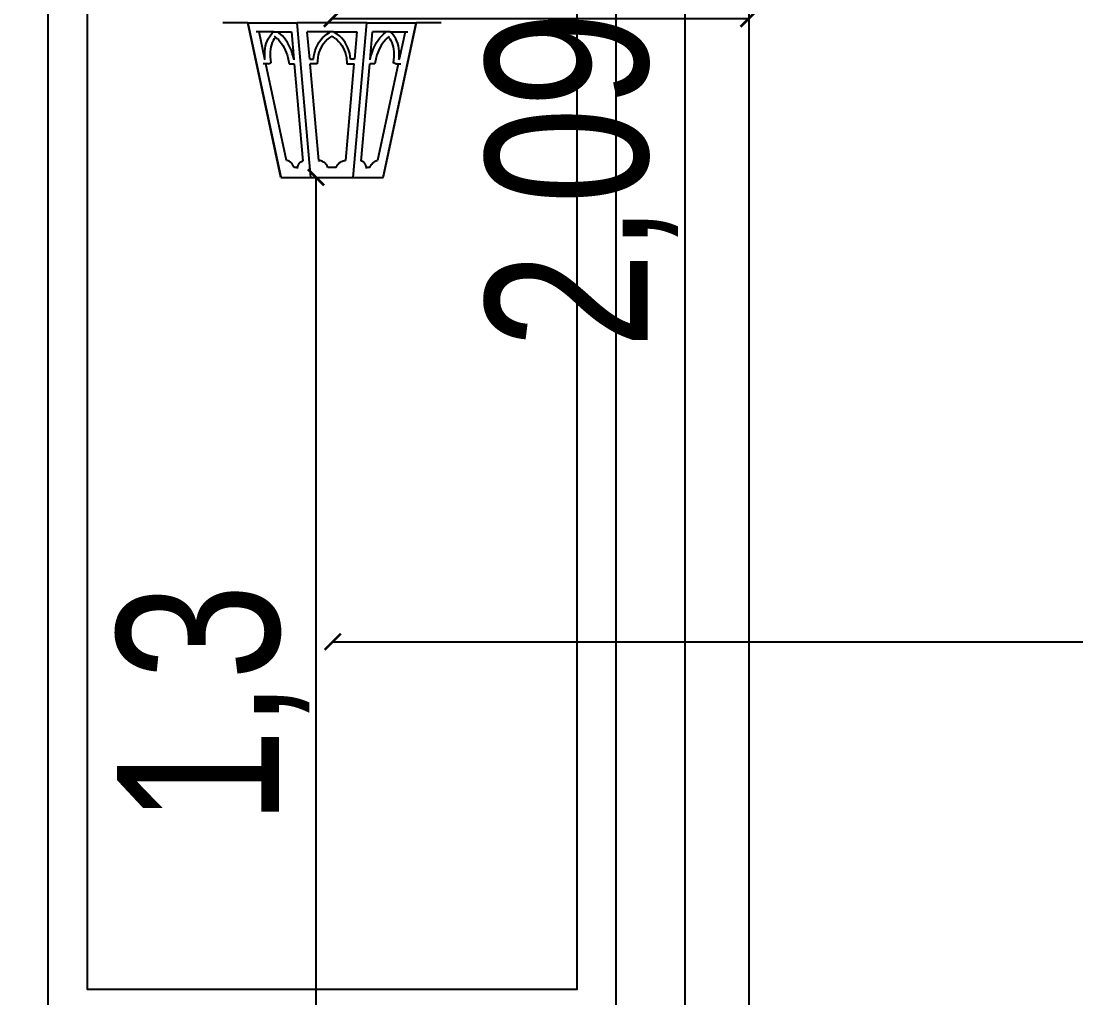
# Model space of a CAD drawing. Header units: inches. Extents: x -279 to 561, y -345 to 342.
# Drawn here: x -147.231 to -145.931, y 56.673 to 57.878 of the extents above; entities that cross this region are included whole.
import ezdxf

# ---------------------------------------------------------------- set-up
doc = ezdxf.new("R2010")
doc.units = ezdxf.units.IN
doc.header["$LTSCALE"] = 0.5
doc.header["$MEASUREMENT"] = 0
for name, color, linetype in [('Edges', 7, 'Continuous'), ('S-DIM', 7, 'Continuous'), ('WAL', 7, 'Continuous')]:
    doc.layers.add(name, color=color, linetype=linetype)
doc.styles.add('ROM', font='AGENCYR.TTF', dxfattribs={"width": 0.8})
doc.styles.get("Standard").update_dxf_attribs({"font": 'arial.ttf'})
doc.dimstyles.new('Copy(9) of ISO-25', dxfattribs={"dimtxt": 0.2, "dimasz": 0.02, "dimexe": 0.05, "dimexo": 0.05, "dimgap": 0.02, "dimtad": 1, "dimtxsty": 'ROM', "dimblk": 'ARCHTICK', "dimcen": 0.03, "dimse1": 1, "dimse2": 1, "dimclrd": 248, "dimclrt": 248, "dimadec": 0, "dimazin": 0, "dimtfac": 1, "dimtmove": 0, "dimatfit": 3, "dimldrblk": 'DOT', "dimfxl": 1, "dimarcsym": 0})
doc.dimstyles.get("Standard").update_dxf_attribs({"dimtxt": 0.18, "dimasz": 0.18, "dimexe": 0.18, "dimexo": 0.0625, "dimgap": 0.09, "dimtad": 0, "dimtih": 1, "dimtoh": 1, "dimzin": 0, "dimdsep": 46, "dimtxsty": 'Standard', "dimcen": 0.09, "dimadec": 0, "dimazin": 0, "dimtfac": 1, "dimtofl": 0, "dimtmove": 0, "dimatfit": 3, "dimfxl": 1, "dimtolj": 1, "dimtzin": 0, "dimarcsym": 0})

# ---------------------------------------------------------------- blocks, each defined once
blk = doc.blocks.new('xx')
at = {"layer": 'Edges'}
for p, q in [((37.97503, 12.34314), (37.98899, 12.34314)), ((38.01653, 12.34314), (37.98899, 12.34314)), ((37.98899, 12.34314), (38.00742, 12.25703)), ((38.00748, 12.25677), (37.98899, 12.34314)), ((38.02418, 12.25677), (38.01653, 12.34314)), ((38.01653, 12.34314), (38.05539, 12.34312)), ((38.02418, 12.25677), (38.01653, 12.34314)), ((38.04781, 12.25677), (38.05547, 12.34314)), ((38.04781, 12.25677), (38.05547, 12.34314)), ((38.05539, 12.34312), (38.05539, 12.34314)), ((38.05539, 12.34312), (38.05547, 12.34314)), ((38.083, 12.34314), (38.05547, 12.34314)), ((38.06452, 12.25677), (38.083, 12.34314)), ((38.083, 12.34314), (38.06459, 12.2571)), ((38.06459, 12.2571), (38.083, 12.34314)), ((38.083, 12.34314), (38.09697, 12.34314)), ((37.99524, 12.33811), (37.99372, 12.33811)), ((37.99524, 12.33811), (37.99852, 12.3228)), ((38.00352, 12.33811), (37.99524, 12.33811)), ((38.00104, 12.33533), (38.00179, 12.33637)), ((38.00179, 12.33637), (38.00262, 12.3373)), ((38.00262, 12.3373), (38.00352, 12.33811)), ((38.00352, 12.33811), (38.00557, 12.33811)), ((38.0061, 12.33774), (38.00557, 12.33811)), ((38.00557, 12.33811), (38.01332, 12.33811)), ((38.00721, 12.33681), (38.0061, 12.33774)), ((38.00828, 12.33576), (38.00721, 12.33681)), ((38.01468, 12.3228), (38.01332, 12.33811)), ((38.02218, 12.33811), (38.02214, 12.33811)), ((38.02218, 12.33811), (38.02354, 12.3228)), ((38.03522, 12.33811), (38.02218, 12.33811)), ((38.03189, 12.33576), (38.03318, 12.33681)), ((38.03318, 12.33681), (38.03455, 12.33774)), ((38.03455, 12.33774), (38.03522, 12.33811)), ((38.03522, 12.33811), (38.03678, 12.33811)), ((38.03745, 12.33774), (38.03678, 12.33811)), ((38.03678, 12.33811), (38.04982, 12.33811)), ((38.03882, 12.33681), (38.03745, 12.33774)), ((38.0401, 12.33576), (38.03882, 12.33681)), ((38.04846, 12.3228), (38.04982, 12.33811)), ((38.04982, 12.33811), (38.04986, 12.33811)), ((38.05868, 12.33811), (38.05732, 12.3228)), ((38.06643, 12.33811), (38.05868, 12.33811)), ((38.06372, 12.33576), (38.06479, 12.33681)), ((38.06479, 12.33681), (38.0659, 12.33774)), ((38.0659, 12.33774), (38.06643, 12.33811)), ((38.06848, 12.33811), (38.06643, 12.33811)), ((38.06938, 12.3373), (38.06848, 12.33811)), ((38.06848, 12.33811), (38.07675, 12.33811)), ((38.07021, 12.33637), (38.06938, 12.3373)), ((38.07096, 12.33533), (38.07021, 12.33637)), ((38.07347, 12.3228), (38.07675, 12.33811)), ((38.07675, 12.33811), (38.07828, 12.33811)), ((37.99895, 12.33019), (37.99932, 12.3316)), ((37.99932, 12.3316), (37.9998, 12.33293)), ((37.9998, 12.33293), (38.00037, 12.33418)), ((38.00037, 12.33418), (38.00104, 12.33533)), ((38.00222, 12.33088), (38.00189, 12.32963)), ((38.00265, 12.33207), (38.00222, 12.33088)), ((38.00315, 12.33317), (38.00265, 12.33207)), ((38.00374, 12.33419), (38.00315, 12.33317)), ((38.00402, 12.33457), (38.00374, 12.33419)), ((38.0045, 12.33512), (38.0039, 12.33563)), ((38.00402, 12.33457), (38.0045, 12.33512)), ((38.00566, 12.33414), (38.0045, 12.33512)), ((38.00566, 12.33414), (38.00605, 12.33376)), ((38.00605, 12.33376), (38.00695, 12.33274)), ((38.00695, 12.33274), (38.00779, 12.33163)), ((38.00779, 12.33163), (38.00857, 12.33045)), ((38.00929, 12.33461), (38.00828, 12.33576)), ((38.00857, 12.33045), (38.00928, 12.3292)), ((38.01024, 12.33337), (38.00929, 12.33461)), ((38.01112, 12.33203), (38.01024, 12.33337)), ((38.01192, 12.33062), (38.01112, 12.33203)), ((38.01265, 12.32914), (38.01192, 12.33062)), ((38.02713, 12.32914), (38.02783, 12.33062)), ((38.02783, 12.33062), (38.02867, 12.33203)), ((38.02867, 12.33203), (38.02963, 12.33337)), ((38.02963, 12.33337), (38.03071, 12.33461)), ((38.0305, 12.33045), (38.02976, 12.3292)), ((38.03135, 12.33163), (38.0305, 12.33045)), ((38.03071, 12.33461), (38.03189, 12.33576)), ((38.03231, 12.33274), (38.03135, 12.33163)), ((38.03335, 12.33376), (38.03231, 12.33274)), ((38.03382, 12.33414), (38.03335, 12.33376)), ((38.03382, 12.33414), (38.036, 12.33563)), ((38.03817, 12.33414), (38.036, 12.33563)), ((38.03817, 12.33414), (38.03864, 12.33376)), ((38.03864, 12.33376), (38.03969, 12.33274)), ((38.03969, 12.33274), (38.04064, 12.33163)), ((38.04129, 12.33461), (38.0401, 12.33576)), ((38.04064, 12.33163), (38.04149, 12.33045)), ((38.04237, 12.33337), (38.04129, 12.33461)), ((38.04149, 12.33045), (38.04224, 12.3292)), ((38.04333, 12.33203), (38.04237, 12.33337)), ((38.04416, 12.33062), (38.04333, 12.33203)), ((38.04487, 12.32914), (38.04416, 12.33062)), ((38.05935, 12.32914), (38.06007, 12.33062)), ((38.06007, 12.33062), (38.06088, 12.33203)), ((38.06088, 12.33203), (38.06176, 12.33337)), ((38.06176, 12.33337), (38.06271, 12.33461)), ((38.06271, 12.33461), (38.06372, 12.33576)), ((38.06343, 12.33045), (38.06272, 12.3292)), ((38.06421, 12.33163), (38.06343, 12.33045)), ((38.06505, 12.33274), (38.06421, 12.33163)), ((38.06595, 12.33376), (38.06505, 12.33274)), ((38.06634, 12.33414), (38.06595, 12.33376)), ((38.06634, 12.33414), (38.0675, 12.33512)), ((38.0675, 12.33512), (38.0681, 12.33563)), ((38.06798, 12.33457), (38.0675, 12.33512)), ((38.06798, 12.33457), (38.06826, 12.33419)), ((38.06826, 12.33419), (38.06884, 12.33317)), ((38.06884, 12.33317), (38.06935, 12.33207)), ((38.06935, 12.33207), (38.06977, 12.33088)), ((38.06977, 12.33088), (38.07011, 12.32963)), ((38.07162, 12.33418), (38.07096, 12.33533)), ((38.07219, 12.33293), (38.07162, 12.33418)), ((38.07267, 12.3316), (38.07219, 12.33293)), ((38.07305, 12.33019), (38.07267, 12.3316)), ((37.99843, 12.3256), (37.9985, 12.32717)), ((37.99847, 12.32399), (37.99843, 12.3256)), ((37.9985, 12.32717), (37.99867, 12.32871)), ((37.99867, 12.32871), (37.99895, 12.33019)), ((38.00149, 12.32697), (38.00143, 12.32557)), ((38.00143, 12.32557), (38.00147, 12.32415)), ((38.00164, 12.32833), (38.00149, 12.32697)), ((38.00189, 12.32963), (38.00164, 12.32833)), ((38.00928, 12.3292), (38.00992, 12.32789)), ((38.00992, 12.32789), (38.01048, 12.32653)), ((38.01048, 12.32653), (38.01096, 12.32514)), ((38.01096, 12.32514), (38.01136, 12.32372)), ((38.01328, 12.32761), (38.01265, 12.32914)), ((38.01383, 12.32603), (38.01328, 12.32761)), ((38.01427, 12.32442), (38.01383, 12.32603)), ((38.01462, 12.3228), (38.01427, 12.32442)), ((38.02569, 12.3228), (38.02583, 12.32442)), ((38.02583, 12.32442), (38.02612, 12.32603)), ((38.02612, 12.32603), (38.02655, 12.32761)), ((38.02655, 12.32761), (38.02713, 12.32914)), ((38.02825, 12.32514), (38.02799, 12.32372)), ((38.02863, 12.32653), (38.02825, 12.32514)), ((38.02914, 12.32789), (38.02863, 12.32653)), ((38.02976, 12.3292), (38.02914, 12.32789)), ((38.04224, 12.3292), (38.04286, 12.32789)), ((38.04286, 12.32789), (38.04337, 12.32653)), ((38.04337, 12.32653), (38.04375, 12.32514)), ((38.04375, 12.32514), (38.044, 12.32372)), ((38.04544, 12.32761), (38.04487, 12.32914)), ((38.04587, 12.32603), (38.04544, 12.32761)), ((38.04616, 12.32442), (38.04587, 12.32603)), ((38.0463, 12.3228), (38.04616, 12.32442)), ((38.05737, 12.3228), (38.05772, 12.32442)), ((38.05772, 12.32442), (38.05817, 12.32603)), ((38.05817, 12.32603), (38.05871, 12.32761)), ((38.05871, 12.32761), (38.05935, 12.32914)), ((38.06103, 12.32514), (38.06064, 12.32372)), ((38.06151, 12.32653), (38.06103, 12.32514)), ((38.06208, 12.32789), (38.06151, 12.32653)), ((38.06272, 12.3292), (38.06208, 12.32789)), ((38.07011, 12.32963), (38.07035, 12.32833)), ((38.07035, 12.32833), (38.0705, 12.32697)), ((38.0705, 12.32697), (38.07056, 12.32557)), ((38.07056, 12.32557), (38.07053, 12.32415)), ((38.07333, 12.32871), (38.07305, 12.33019)), ((38.0735, 12.32717), (38.07333, 12.32871)), ((38.07356, 12.3256), (38.0735, 12.32717)), ((38.07352, 12.32399), (38.07356, 12.3256)), ((37.99907, 12.32024), (37.99755, 12.32024)), ((37.99858, 12.3228), (37.99847, 12.32399)), ((37.99852, 12.3228), (37.99858, 12.3228)), ((37.99862, 12.32236), (37.99858, 12.3228)), ((37.99907, 12.32024), (38.01062, 12.26626)), ((38.00035, 12.32024), (37.99907, 12.32024)), ((38.00035, 12.32024), (38.00178, 12.32067)), ((38.00147, 12.32415), (38.00178, 12.32067)), ((38.01136, 12.32372), (38.0121, 12.32024)), ((38.0121, 12.32024), (38.01491, 12.32024)), ((38.01468, 12.3228), (38.01462, 12.3228)), ((38.01472, 12.32236), (38.01468, 12.3228)), ((38.01973, 12.26588), (38.01491, 12.32024)), ((38.02354, 12.3228), (38.02569, 12.3228)), ((38.02376, 12.32024), (38.02372, 12.32024)), ((38.02376, 12.32024), (38.02855, 12.26626)), ((38.02769, 12.32024), (38.02376, 12.32024)), ((38.02799, 12.32372), (38.02769, 12.32024)), ((38.04345, 12.26626), (38.04823, 12.32024)), ((38.044, 12.32372), (38.04431, 12.32024)), ((38.04431, 12.32024), (38.04823, 12.32024)), ((38.04846, 12.3228), (38.0463, 12.3228)), ((38.04823, 12.32024), (38.04827, 12.32024)), ((38.05709, 12.32024), (38.05227, 12.26588)), ((38.05989, 12.32024), (38.05709, 12.32024)), ((38.05732, 12.3228), (38.05728, 12.32236)), ((38.05732, 12.3228), (38.05737, 12.3228)), ((38.06064, 12.32372), (38.05989, 12.32024)), ((38.06138, 12.26626), (38.07293, 12.32024)), ((38.07053, 12.32415), (38.07022, 12.32067)), ((38.07165, 12.32024), (38.07022, 12.32067)), ((38.07165, 12.32024), (38.07293, 12.32024)), ((38.07293, 12.32024), (38.07445, 12.32024)), ((38.07338, 12.32236), (38.07342, 12.3228)), ((38.07342, 12.3228), (38.07352, 12.32399)), ((38.07347, 12.3228), (38.07342, 12.3228)), ((38.01104, 12.26619), (38.01062, 12.26626)), ((38.01146, 12.26606), (38.01104, 12.26619)), ((38.01187, 12.26588), (38.01146, 12.26606)), ((38.01228, 12.26564), (38.01187, 12.26588)), ((38.01268, 12.26536), (38.01228, 12.26564)), ((38.01826, 12.26521), (38.01859, 12.26545)), ((38.01859, 12.26545), (38.01895, 12.26563)), ((38.01895, 12.26563), (38.01933, 12.26576)), ((38.01933, 12.26576), (38.01973, 12.26588)), ((38.01973, 12.26583), (38.01973, 12.26588)), ((38.02912, 12.26619), (38.02855, 12.26626)), ((38.02969, 12.26606), (38.02912, 12.26619)), ((38.03024, 12.26588), (38.02969, 12.26606)), ((38.03076, 12.26564), (38.03024, 12.26588)), ((38.03126, 12.26536), (38.03076, 12.26564)), ((38.04073, 12.26536), (38.04123, 12.26564)), ((38.04123, 12.26564), (38.04176, 12.26588)), ((38.04176, 12.26588), (38.04231, 12.26606)), ((38.04231, 12.26606), (38.04287, 12.26619)), ((38.04287, 12.26619), (38.04345, 12.26626)), ((38.04331, 12.26581), (38.04327, 12.26573)), ((38.05266, 12.26576), (38.05227, 12.26588)), ((38.05227, 12.26588), (38.05227, 12.26583)), ((38.05304, 12.26563), (38.05266, 12.26576)), ((38.0534, 12.26545), (38.05304, 12.26563)), ((38.05374, 12.26521), (38.0534, 12.26545)), ((38.05932, 12.26536), (38.05971, 12.26564)), ((38.05971, 12.26564), (38.06012, 12.26588)), ((38.06012, 12.26588), (38.06054, 12.26606)), ((38.06054, 12.26606), (38.06096, 12.26619)), ((38.06096, 12.26619), (38.06138, 12.26626)), ((38.01306, 12.26502), (38.01268, 12.26536)), ((38.01342, 12.26464), (38.01306, 12.26502)), ((38.01377, 12.26422), (38.01342, 12.26464)), ((38.01408, 12.26377), (38.01377, 12.26422)), ((38.01436, 12.26328), (38.01408, 12.26377)), ((38.01462, 12.26277), (38.01436, 12.26328)), ((38.01483, 12.26223), (38.01462, 12.26277)), ((38.01483, 12.26223), (38.01678, 12.26223)), ((38.01674, 12.2618), (38.01678, 12.26223)), ((38.01678, 12.26223), (38.01679, 12.26234)), ((38.01679, 12.26234), (38.01689, 12.26285)), ((38.01689, 12.26285), (38.01703, 12.26334)), ((38.01703, 12.26334), (38.0172, 12.26379)), ((38.0172, 12.26379), (38.01742, 12.26421)), ((38.01742, 12.26421), (38.01766, 12.26459)), ((38.01766, 12.26459), (38.01795, 12.26492)), ((38.01795, 12.26492), (38.01826, 12.26521)), ((38.03173, 12.26502), (38.03126, 12.26536)), ((38.03216, 12.26464), (38.03173, 12.26502)), ((38.03256, 12.26422), (38.03216, 12.26464)), ((38.0329, 12.26377), (38.03256, 12.26422)), ((38.0332, 12.26328), (38.0329, 12.26377)), ((38.03345, 12.26277), (38.0332, 12.26328)), ((38.03364, 12.26223), (38.03345, 12.26277)), ((38.03364, 12.26223), (38.03835, 12.26223)), ((38.03835, 12.26223), (38.03855, 12.26277)), ((38.03855, 12.26277), (38.03879, 12.26328)), ((38.03879, 12.26328), (38.03909, 12.26377)), ((38.03909, 12.26377), (38.03944, 12.26422)), ((38.03944, 12.26422), (38.03983, 12.26464)), ((38.03983, 12.26464), (38.04026, 12.26502)), ((38.04026, 12.26502), (38.04073, 12.26536)), ((38.05405, 12.26492), (38.05374, 12.26521)), ((38.05433, 12.26459), (38.05405, 12.26492)), ((38.05458, 12.26421), (38.05433, 12.26459)), ((38.05479, 12.26379), (38.05458, 12.26421)), ((38.05497, 12.26334), (38.05479, 12.26379)), ((38.05511, 12.26285), (38.05497, 12.26334)), ((38.05521, 12.26234), (38.05511, 12.26285)), ((38.05522, 12.26223), (38.05521, 12.26234)), ((38.05522, 12.26223), (38.05716, 12.26223)), ((38.05526, 12.2618), (38.05522, 12.26223)), ((38.05716, 12.26223), (38.05738, 12.26277)), ((38.05738, 12.26277), (38.05763, 12.26328)), ((38.05763, 12.26328), (38.05792, 12.26377)), ((38.05792, 12.26377), (38.05823, 12.26422)), ((38.05823, 12.26422), (38.05857, 12.26464)), ((38.05857, 12.26464), (38.05893, 12.26502)), ((38.05893, 12.26502), (38.05932, 12.26536))]:
    blk.add_line(p, q, dxfattribs=at)
blk = doc.blocks.new('_ArchTick')
at = {"color": 0, "linetype": 'ByBlock', "const_width": 0.15}
blk.add_lwpolyline([(-0.5, -0.5), (0.5, 0.5)], dxfattribs=at)
blk = doc.blocks.new('*D540')
at = {"layer": 'Defpoints', "color": 0, "transparency": 16777216}
for p in [(-146.4129, 58.729), (-146.4129, 56.6352), (-146.4129, 56.6352)]:
    blk.add_point(p, dxfattribs=at)
at = {"layer": 'WAL', "color": 248, "lineweight": -2, "transparency": 16777216}
blk.add_line((-146.4129, 58.729), (-146.4129, 56.6352), dxfattribs=at)
at = {"layer": 'WAL', "color": 248, "lineweight": -2, "transparency": 16777216, "xscale": 0.02, "yscale": 0.02, "zscale": 0.02}
for p, rotation in [((-146.4129, 58.729), 90), ((-146.4129, 56.6352), 270)]:
    blk.add_blockref('_ArchTick', p, dxfattribs=dict(at, rotation=rotation))
at = {"layer": 'WAL', "color": 248, "transparency": 16777216, "insert": (-146.54, 57.6821), "char_height": 0.2, "attachment_point": 5, "rotation": 90, "style": 'ROM'}
blk.add_mtext('2,09', dxfattribs=at)
blk = doc.blocks.new('_DOT')
at = {"color": 0, "linetype": 'ByBlock'}
blk.add_line((-0.5, 0), (-1, 0), dxfattribs=at)
at = {"color": 0, "linetype": 'ByBlock', "const_width": 0.5}
blk.add_lwpolyline([(-0.25, 0, 1), (0.25, 0, 1)], format="xyb", close=True, dxfattribs=at)
blk = doc.blocks.new('*D541')
at = {"layer": 'Defpoints', "color": 0, "transparency": 16777216}
for p in [(-146.874, 57.6853), (-146.8677, 57.6853), (-146.9152, 56.3853)]:
    blk.add_point(p, dxfattribs=at)
at = {"layer": 'WAL', "color": 248, "lineweight": -2, "transparency": 16777216}
blk.add_line((-146.8677, 56.3853), (-146.8677, 57.6853), dxfattribs=at)
at = {"layer": 'WAL', "color": 248, "lineweight": -2, "transparency": 16777216, "xscale": 0.02, "yscale": 0.02, "zscale": 0.02}
for p, rotation in [((-146.8677, 57.6853), 90), ((-146.8677, 56.3853), 270)]:
    blk.add_blockref('_ArchTick', p, dxfattribs=dict(at, rotation=rotation))
at = {"layer": 'WAL', "color": 248, "transparency": 16777216, "insert": (-146.9947, 57.0353), "char_height": 0.2, "attachment_point": 5, "rotation": 90, "style": 'ROM'}
blk.add_mtext('1,3', dxfattribs=at)
blk = doc.blocks.new('*D542')
at = {"layer": 'Defpoints', "color": 0, "transparency": 16777216}
for p in [(-146.334, 57.8812), (-146.8479, 57.6333), (-146.334, 57.6083)]:
    blk.add_point(p, dxfattribs=at)
at = {"layer": 'WAL', "color": 248, "lineweight": -2, "transparency": 16777216}
blk.add_line((-146.8479, 57.8812), (-146.334, 57.8812), dxfattribs=at)
at = {"layer": 'WAL', "color": 248, "lineweight": -2, "transparency": 16777216, "xscale": 0.02, "yscale": 0.02, "zscale": 0.02, "rotation": 180}
blk.add_blockref('_ArchTick', (-146.8479, 57.8812), dxfattribs=at)
at = {"layer": 'WAL', "color": 248, "lineweight": -2, "transparency": 16777216, "xscale": 0.02, "yscale": 0.02, "zscale": 0.02}
blk.add_blockref('_ArchTick', (-146.334, 57.8812), dxfattribs=at)
at = {"layer": 'WAL', "color": 248, "transparency": 16777216, "insert": (-146.591, 58.0083), "char_height": 0.2, "attachment_point": 5, "style": 'ROM'}
blk.add_mtext('0,51', dxfattribs=at)
blk = doc.blocks.new('*D618')
at = {"layer": 'Defpoints', "color": 0, "transparency": 16777216}
for p in [(-146.8471, 57.6853), (-141.9094, 57.6853), (-141.9094, 57.1125)]:
    blk.add_point(p, dxfattribs=at)
at = {"layer": 'WAL', "color": 248, "lineweight": -2, "transparency": 16777216}
blk.add_line((-146.8471, 57.1125), (-141.9094, 57.1125), dxfattribs=at)
at = {"layer": 'WAL', "color": 248, "lineweight": -2, "transparency": 16777216, "xscale": 0.02, "yscale": 0.02, "zscale": 0.02, "rotation": 180}
blk.add_blockref('_ArchTick', (-146.8471, 57.1125), dxfattribs=at)
at = {"layer": 'WAL', "color": 248, "lineweight": -2, "transparency": 16777216, "xscale": 0.02, "yscale": 0.02, "zscale": 0.02}
blk.add_blockref('_ArchTick', (-141.9094, 57.1125), dxfattribs=at)
at = {"layer": 'WAL', "color": 248, "transparency": 16777216, "insert": (-144.3782, 57.2396), "char_height": 0.2, "attachment_point": 5, "style": 'ROM'}
blk.add_mtext('4,94', dxfattribs=at)
blk = doc.blocks.new('*D1071')
at = {"color": 0, "linetype": 'ByBlock', "lineweight": -2, "transparency": 16777216}
for p, q in [((558.6522, 342.2788), (558.6522, 342.4729)), ((560.6522, 342.2788), (560.6522, 342.4729)), ((558.8322, 342.2929), (559.1722, 342.2929)), ((560.4722, 342.2929), (560.1322, 342.2929))]:
    blk.add_line(p, q, dxfattribs=at)
at = {"color": 0, "linetype": 'ByBlock', "transparency": 16777216}
for points in [[(558.8322, 342.3229), (558.8322, 342.2629), (558.6522, 342.2929)], [(560.4722, 342.3229), (560.4722, 342.2629), (560.6522, 342.2929)]]:
    blk.add_solid(points, dxfattribs=at)
at = {"layer": 'Defpoints', "color": 0, "linetype": 'ByBlock', "transparency": 16777216}
for p in [(560.6522, 342.2929), (558.6522, 342.2163), (560.6522, 342.2163)]:
    blk.add_point(p, dxfattribs=at)
at = {"layer": 'Defpoints', "color": 0, "ltscale": 0.5, "transparency": 16777216}
for p in [(-209.5, -305.36), (-209.5, -305.81), (-209.5, -305.81)]:
    blk.add_point(p, dxfattribs=at)
at = {"layer": 'S-DIM', "color": 0, "lineweight": -2, "ltscale": 0.5, "transparency": 16777216}
for p, q in [((-209.5, -305.18), (-209.5, -305)), ((-209.5625, -305.36), (-209.68, -305.36)), ((-209.5625, -305.81), (-209.68, -305.81)), ((-209.5, -305.99), (-209.5, -306.17))]:
    blk.add_line(p, q, dxfattribs=at)
at = {"layer": 'S-DIM', "color": 0, "ltscale": 0.5, "transparency": 16777216}
for points in [[(-209.53, -305.18), (-209.47, -305.18), (-209.5, -305.36)], [(-209.53, -305.99), (-209.47, -305.99), (-209.5, -305.81)]]:
    blk.add_solid(points, dxfattribs=at)
at = {"color": 0, "linetype": 'ByBlock', "transparency": 16777216, "insert": (559.6522, 342.2929), "char_height": 0.18, "attachment_point": 5}
blk.add_mtext('\\A1;2.0000', dxfattribs=at)
at = {"layer": 'S-DIM', "color": 0, "ltscale": 0.5, "transparency": 16777216, "insert": (-209.5, -305.585), "char_height": 0.18, "attachment_point": 5}
blk.add_mtext('\\A1;0.45', dxfattribs=at)

msp = doc.modelspace()

# ---------------------------------------------------------------- linework, layer by layer
for p, q in [((-146.334, 58.8353), (-146.334, 56.4853)), ((-146.9109, 57.6853), (-146.7849, 57.6853))]:
    msp.add_line(p, q)
for points in [[(-147.1979, 58.729), (-146.4979, 58.729), (-146.4979, 56.6352), (-147.1979, 56.6352)], [(-147.1496, 58.6807), (-146.5462, 58.6807), (-146.5462, 56.6835), (-147.1496, 56.6835)]]:
    msp.add_lwpolyline(points, close=True)

# ---------------------------------------------------------------- block references
at = {"xscale": -2.209324571047085, "yscale": 2.209324571047085, "zscale": 2.209324571047085}
msp.add_blockref('xx', (-62.8141, 30.6061), dxfattribs=at)

# ---------------------------------------------------------------- dimensions: what is measured, and where the dimension line sits
at = {"layer": 'S-DIM', "ltscale": 0.5}
dim = msp.add_linear_dim(base=(-209.5, -305.81), p1=(-209.5, -305.36), p2=(-209.5, -305.81), angle=90, dimstyle='Standard', dxfattribs=at)
dim.commit()
dim.dimension.update_dxf_attribs({"geometry": '*D1071', "text_midpoint": (-209.5, -305.585)})
at = {"layer": 'WAL'}
for base, p1, p2, angle, picture, middle in [((-146.4129, 56.6352), (-146.4129, 58.729), (-146.4129, 56.6352), 90, '*D540', (-146.54, 57.6821)), ((-146.334, 57.8812), (-146.8479, 57.6333), (-146.334, 57.6083), 180, '*D542', (-146.591, 58.0083)), ((-146.8677, 57.6853), (-146.9152, 56.3853), (-146.874, 57.6853), 90, '*D541', (-146.9947, 57.0353))]:
    dim = msp.add_linear_dim(base=base, p1=p1, p2=p2, angle=angle, dimstyle='Copy(9) of ISO-25', dxfattribs=at)
    dim.commit()
    dim.dimension.update_dxf_attribs({"geometry": picture, "text_midpoint": middle})
dim = msp.add_linear_dim(base=(-141.9094, 57.1125), p1=(-146.8471, 57.6853), p2=(-141.9094, 57.6853), dimstyle='Copy(9) of ISO-25', dxfattribs=at)
dim.commit()
dim.dimension.update_dxf_attribs({"geometry": '*D618', "text_midpoint": (-144.3782, 57.2396)})

doc.saveas('drawing.dxf')
